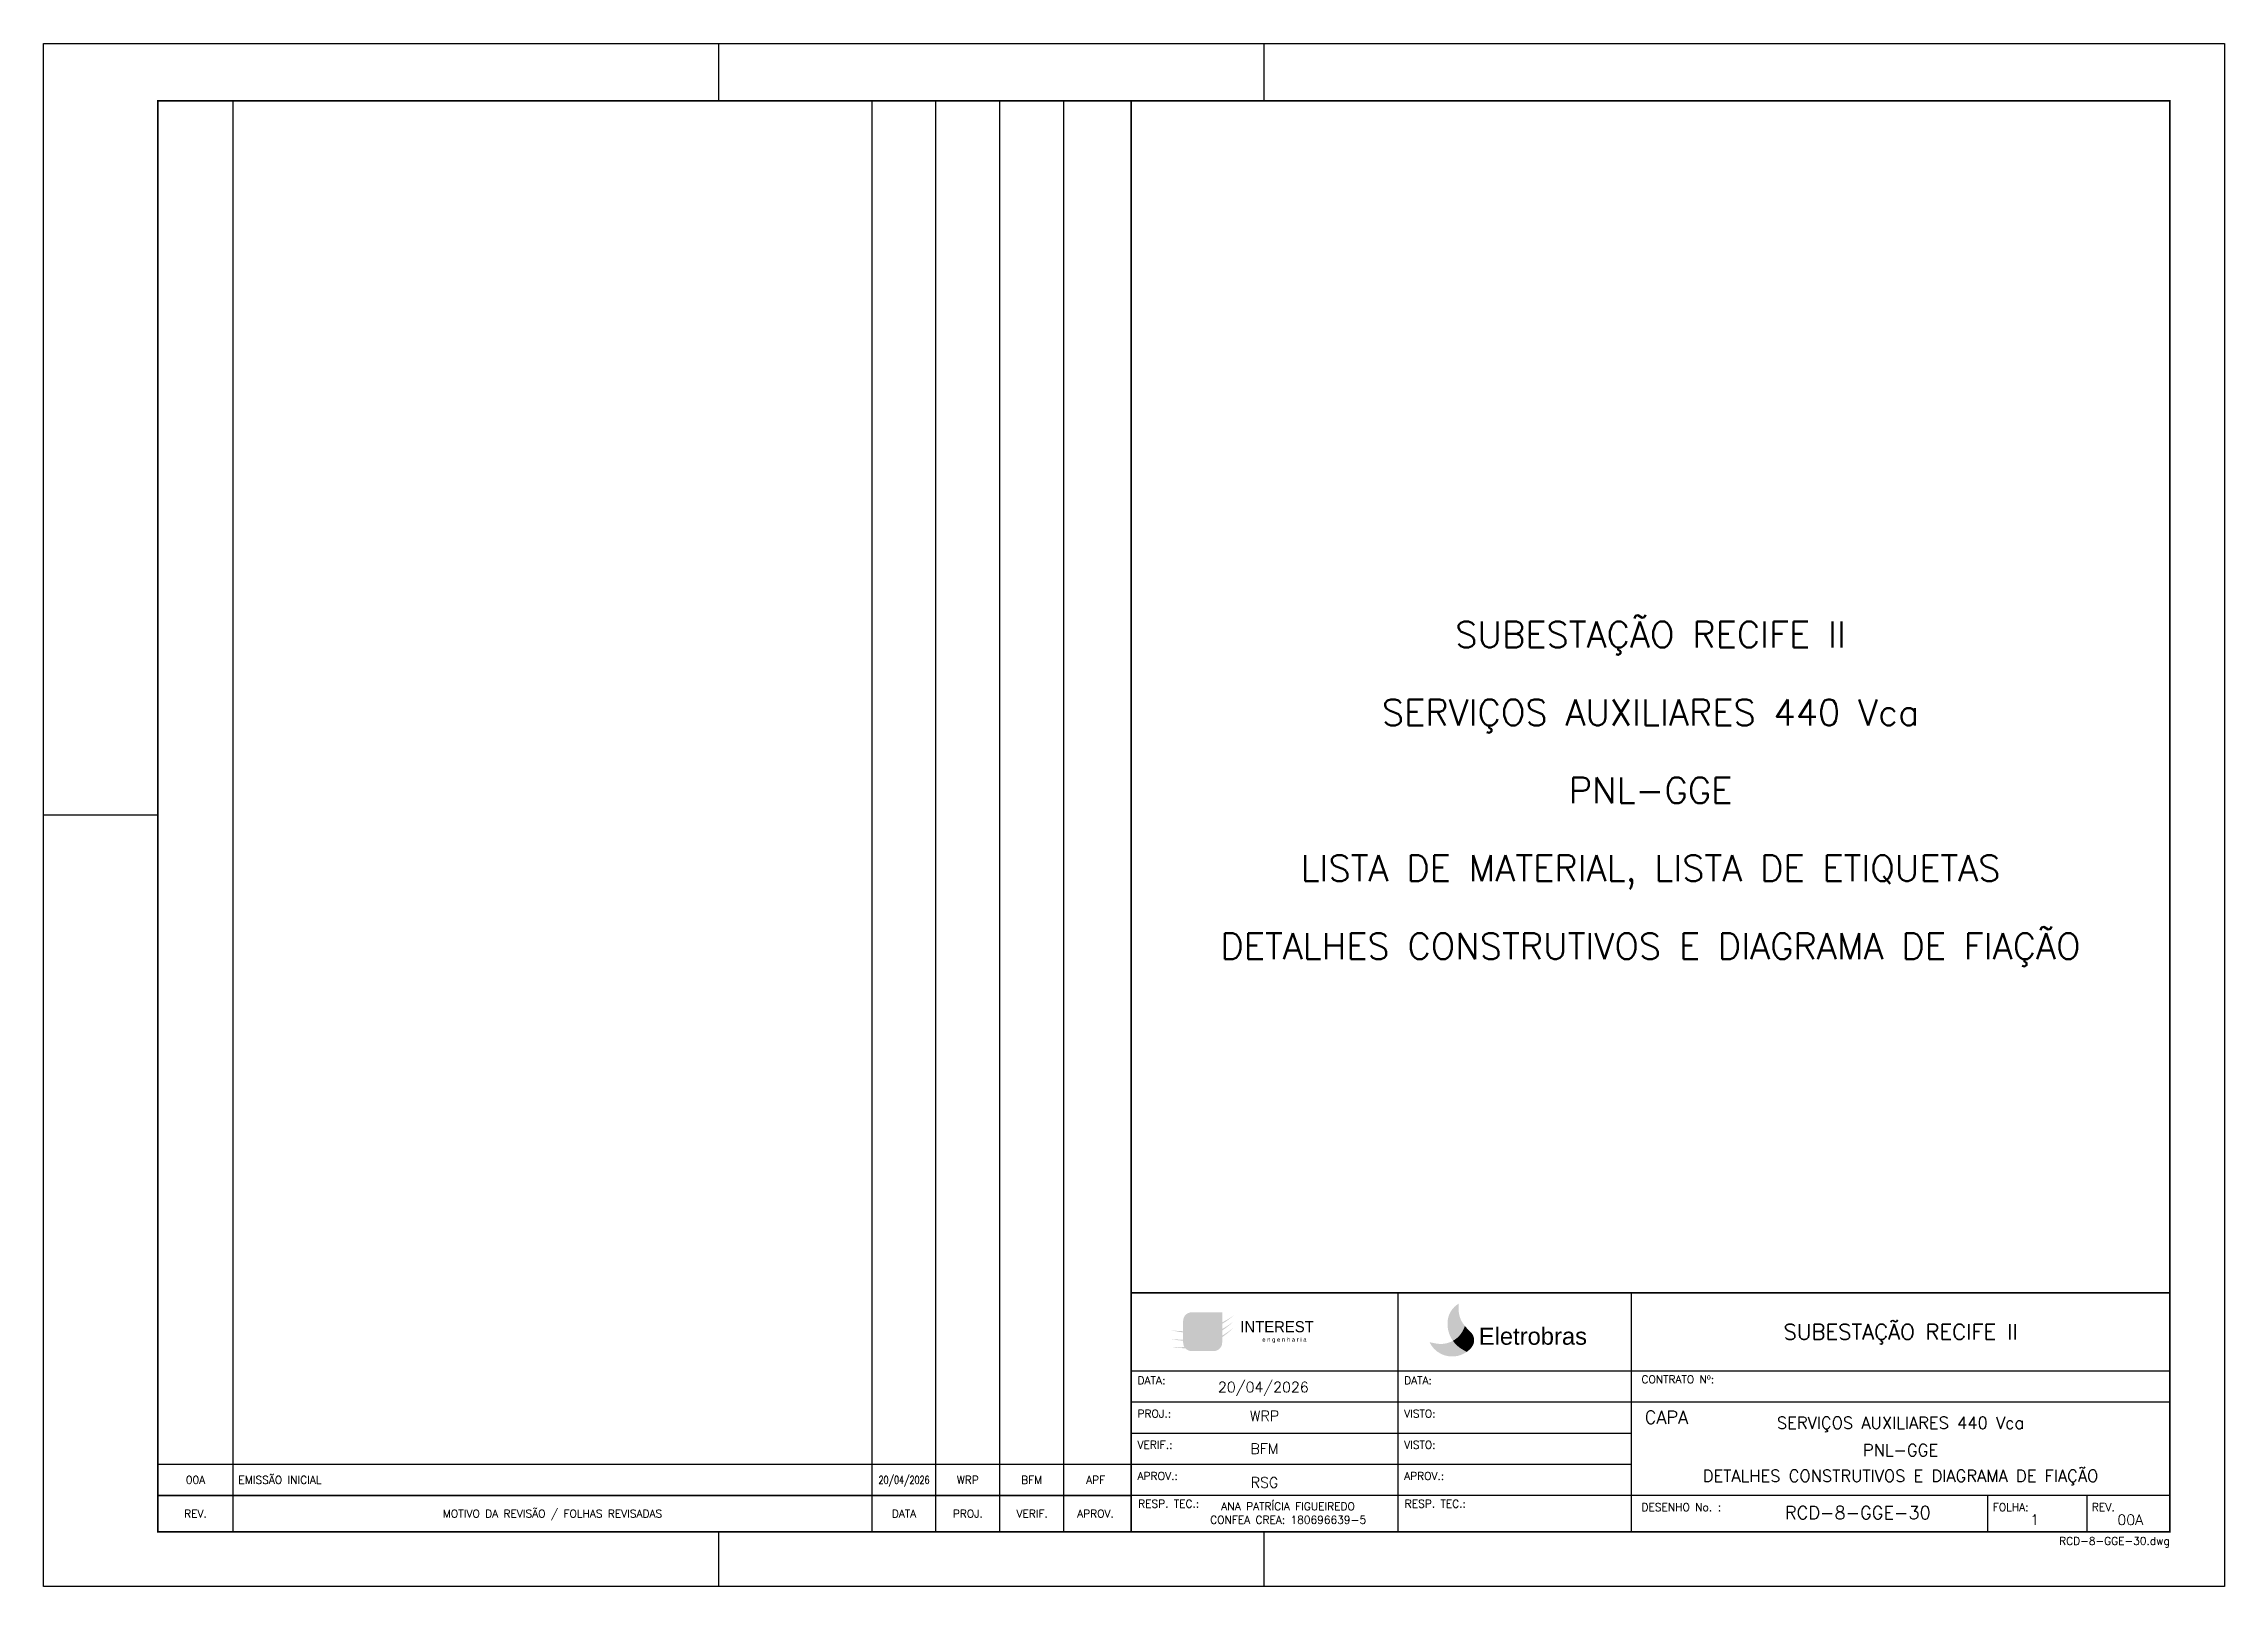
# Model space of a CAD drawing. Header units: millimetres. Extents: x 0 to 420, y 0 to 297.
import ezdxf
from ezdxf.enums import TextEntityAlignment as Align

# ---------------------------------------------------------------- set-up
doc = ezdxf.new("R2010")
doc.units = ezdxf.units.MM
doc.layers.add('1', color=7, linetype='Continuous')
doc.styles.add('Romans', font='romans.shx')
doc.styles.add('swis721ltexbt', font='swissel.ttf')
doc.styles.add('TÍTULO', font='bgothm.ttf')

# ---------------------------------------------------------------- blocks, each defined once
blk = doc.blocks.new('A$C5481322F')
at = {"layer": '1'}
h = blk.add_hatch(color=30, dxfattribs=at)
h.set_gradient(color1=(5, 5, 5), color2=(133, 133, 133), tint=1, name='SPHERICAL')
edge = h.paths.add_edge_path()
edge.add_arc((-15.25139679755011, 9.673077310067356), 12.83597686203685, 258.065647103654, 316.1711348147143, ccw=False)
edge.add_arc((-16.34181202184936, 13.21348342990245), 16.17472280395064, 264.4513555286467, 309.7854263897207)
edge = h.paths.add_edge_path()
edge.add_arc((-15.01341953677252, 11.11447527729638), 12.835976862037, 256.5523597027098, 314.65784741376996, ccw=False)
edge.add_arc((-16.00995665834057, 14.68244313310527), 16.17472280395063, 262.938068127703, 308.2721389887766)
edge = h.paths.add_edge_path()
edge.add_arc((-14.53115071399839, 12.68436696468734), 12.8359768620369, 254.0424989218203, 312.1479866328806, ccw=False)
edge.add_arc((-15.37048581370277, 16.29255175002663), 16.17472280395056, 260.4282073468137, 305.7622782078874)
h = blk.add_hatch(color=30, dxfattribs=at)
h.set_gradient(color1=(235, 63, 15), color2=(249, 106, 67), tint=1)
edge = h.paths.add_edge_path()
edge.add_arc((-14.02624884519923, 2.120080033611202), 1.63824035376465, 90, 180.0000000000008, ccw=False)
edge.add_line((-14.02624884519923, 3.758320387375761), (-8.147635208578436, 3.758320387375761))
edge.add_line((-8.147635208578095, 3.758320387375761), (-8.147635208578095, -2.064379236578361))
edge.add_arc((-9.78587556234288, -2.064379236578247), 1.638240353764697, -89.99999999999841, 7.958078640513122e-13, ccw=False)
edge.add_line((-9.78587556234288, -3.70261959034292), (-14.02624884519912, -3.70261959034292))
edge.add_arc((-14.02624884519901, -2.064379236578247), 1.638240353764685, 179.9999999999992, 269.99999999999835, ccw=False)
edge.add_line((-15.66448919896379, -2.064379236578247), (-15.66448919896379, 2.120080033611089))
at = {"layer": '1', "style": 'TÍTULO'}
blk.add_text('e n g e n h a r i a', height=0.8222418208671064, dxfattribs=at).set_placement((-0.4253623868828527, -1.909501593234268))
at = {"layer": '1', "insert": (-4.651303469067443, 2.060379940860003), "char_height": 2.137828734254477, "attachment_point": 1, "style": 'TÍTULO'}
blk.add_mtext_dynamic_manual_height_columns('INTEREST', width=22.41522282205233, gutter_width=5000, heights=[-2.137828734254477], dxfattribs=at)
blk = doc.blocks.new('A3_PADRÃO_ELB')
at = {"layer": '1'}
h = blk.add_hatch(color=52, dxfattribs=at)
h.dxf.hatch_style = 1
h.set_gradient(color1=(255, 255, 255), color2=(219, 219, 0), tint=1, name='CURVED')
h.paths.add_polyline_path([(272.5254470898707, 53.39867371834623), (272.542198287212, 54.43475199352758, 0.2374842745208784), (270.4147964700295, 51.17243372324663, 0.1839640754547736), (271.4205724406692, 47.27143845382886, 0.197761554642841), (273.720675391034, 50.1420528330076, -0.006765842908749096), (273.5305188418187, 50.38076358057367, -0.1704469911014208)])
h = blk.add_hatch(color=256, dxfattribs=at)
h.dxf.hatch_style = 1
h.set_gradient(color1=(4, 109, 154), color2=(106, 208, 251), rotation=100.00000000000003, one_color=1, tint=0.699999988079071, name='INVHEMISPHERICAL')
h.paths.add_polyline_path([(273.1452413165879, 45.67856222811895, -0.1048381939187001), (271.4205724406692, 47.27143845382886, -0.1773435074553258), (268.1366338972056, 46.76245946205961), (266.9137966343022, 47.00686770353275, 0.3251477335083075), (271.8889016453812, 44.29181127996924, 0.120760907917335), (274.0615224476841, 45.13331922564464)])
at = {"layer": '1', "true_color": 0x00a800}
h = blk.add_hatch(color=94, dxfattribs=at)
h.dxf.hatch_style = 1
h.paths.add_polyline_path([(274.8036096626946, 48.99401268690633, -0.03502881821197043), (273.720675391034, 50.1420528330076, -0.197761554642841), (271.4205724406692, 47.27143845382886, 0.1048381939187006), (273.1452413165879, 45.67856222811895), (274.0615224476841, 45.13331922564464, 0.06424220193402479), (274.9878727857775, 45.97610260361614, 0.4024724162321053)])
at = {"color": 7}
for p, q in [((129.9999999999999, 296.9999999999999), (129.9999999999999, 286)), ((234.9999999999999, 296.9999999999999), (234.9999999999999, 286)), ((0, 148.5), (22, 148.5)), ((130.0000000000001, 10.5), (130.0000000000001, 0)), ((235.0000000000001, 10.5), (235.0000000000001, 0))]:
    blk.add_line(p, q, dxfattribs=at)
blk.add_lwpolyline([(0, 0), (0, 296.9999999999999), (419.9999999999999, 296.9999999999999), (419.9999999999999, 0)], close=True, dxfattribs=at)
at = {"color": 5, "const_width": 0.3}
blk.add_lwpolyline([(22, 286), (409.5, 286), (409.5, 10.5), (22, 10.5)], close=True, dxfattribs=at)
at = {"layer": '1', "color": 7, "linetype": 'Continuous'}
for p, q in [((36.5, 10.49999999999994), (36.5, 285.9999999999999)), ((159.5624, 10.49999999999994), (159.5624, 285.9999999999999)), ((171.8624, 10.49999999999994), (171.8624, 285.9999999999999)), ((184.1623999999999, 10.49999999999994), (184.1623999999999, 285.9999999999999)), ((196.4623999999999, 10.49999999999994), (196.4623999999999, 285.9999999999999)), ((260.8022959460368, 56.49999999999994), (260.8022959460368, 10.5)), ((305.7537444055342, 56.49999999999994), (305.7537444055342, 10.5)), ((305.7537444055342, 56.49999999999994), (305.7537444055342, 10.5)), ((305.7537444055342, 56.49999999999994), (305.7537444055342, 10.5)), ((305.7537444055342, 56.49999999999994), (305.7537444055342, 10.5)), ((305.7537444055342, 56.49999999999994), (305.7537444055342, 10.5)), ((305.7537444055342, 56.49999999999994), (305.7537444055342, 10.5)), ((305.7537444055342, 56.49999999999994), (305.7537444055342, 10.5)), ((305.7537444055342, 56.49999999999994), (305.7537444055342, 10.5)), ((305.7537444055342, 56.49999999999994), (305.7537444055342, 10.5)), ((305.7537444055342, 56.49999999999994), (305.7537444055342, 10.5)), ((305.7537444055342, 56.49999999999994), (305.7537444055342, 10.5)), ((305.7537444055342, 56.49999999999994), (305.7537444055342, 10.5)), ((305.7537444055342, 56.49999999999994), (305.7537444055342, 10.5)), ((305.7537444055342, 56.49999999999994), (305.7537444055342, 10.5)), ((305.7537444055342, 56.49999999999994), (305.7537444055342, 10.5)), ((305.7537444055342, 56.49999999999994), (305.7537444055342, 10.5)), ((305.7537444055342, 56.49999999999994), (305.7537444055342, 10.5)), ((305.7537444055342, 56.49999999999994), (305.7537444055342, 10.5)), ((305.7537444055342, 56.49999999999994), (305.7537444055342, 10.5)), ((305.7537444055342, 56.49999999999994), (305.7537444055342, 10.5)), ((305.7537444055342, 56.49999999999994), (305.7537444055342, 10.5)), ((305.7537444055342, 56.49999999999994), (305.7537444055342, 10.5)), ((305.7537444055342, 56.49999999999994), (305.7537444055342, 10.5)), ((305.7537444055342, 56.49999999999994), (305.7537444055342, 10.5)), ((305.7537444055342, 56.49999999999994), (305.7537444055342, 10.5)), ((305.7537444055342, 56.49999999999994), (305.7537444055342, 10.5)), ((305.7537444055342, 56.49999999999994), (305.7537444055342, 10.5)), ((305.7537444055342, 56.49999999999994), (305.7537444055342, 10.5)), ((305.7537444055342, 56.49999999999994), (305.7537444055342, 10.5)), ((305.7537444055342, 56.49999999999994), (305.7537444055342, 10.5)), ((305.7537444055342, 56.49999999999994), (305.7537444055342, 10.5)), ((305.7537444055342, 56.49999999999994), (305.7537444055342, 10.5)), ((305.7537444055342, 56.49999999999994), (305.7537444055342, 10.5)), ((305.7537444055342, 56.49999999999994), (305.7537444055342, 10.5)), ((305.7537444055342, 56.49999999999994), (305.7537444055342, 10.5)), ((305.7537444055342, 56.49999999999994), (305.7537444055342, 10.5)), ((305.7537444055342, 56.49999999999994), (305.7537444055342, 10.5)), ((305.7537444055342, 56.49999999999994), (305.7537444055342, 10.5)), ((305.7537444055342, 56.49999999999994), (305.7537444055342, 10.5)), ((305.7537444055342, 56.49999999999994), (305.7537444055342, 10.5)), ((305.7537444055342, 56.49999999999994), (305.7537444055342, 10.5)), ((305.7537444055342, 56.49999999999994), (305.7537444055342, 10.5)), ((305.7537444055342, 56.49999999999994), (305.7537444055342, 10.5)), ((305.7537444055342, 56.49999999999994), (305.7537444055342, 10.5)), ((305.7537444055342, 56.49999999999994), (305.7537444055342, 10.5)), ((209.4623999999999, 41.49999999999994), (305.7537444055342, 41.49999999999994)), ((209.4623999999999, 41.49999999999994), (305.7537444055342, 41.49999999999994)), ((305.7537444055342, 41.49999999999994), (409.4999999999995, 41.49999999999994)), ((209.4623999999999, 35.49999999999994), (305.7537444055342, 35.49999999999994)), ((209.4623999999999, 35.49999999999994), (409.5, 35.49999999999994)), ((209.4623999999999, 29.49999999999994), (305.7537444055342, 29.49999999999994)), ((21.99999999999989, 23.49999999999994), (305.7537444055341, 23.49999999999994)), ((374.3731073553345, 17.49999999999994), (374.3731073553345, 10.49999999999994)), ((393.5, 17.49999999999994), (393.5, 10.49999999999994))]:
    blk.add_line(p, q, dxfattribs=at)
at = {"layer": '1'}
blk.add_line((260.7058288330732, 41.49077969905045), (267.1452776689016, 41.49077969905045), dxfattribs=at)
at = {"layer": '1', "linetype": 'Continuous'}
blk.add_line((409.5, 17.49999999999994), (209.4623999999999, 17.49999999999994), dxfattribs=at)
at = {"layer": '1', "color": 5, "linetype": 'Continuous', "const_width": 0.3}
for points in [[(209.4623999999999, 285.9999999999999), (209.4623999999999, 10.49999999999994)], [(209.4623999999999, 56.49999999999994), (409.5, 56.49999999999994)], [(209.4623999999999, 17.49999999999994), (22, 17.49999999999994)]]:
    blk.add_lwpolyline(points, dxfattribs=at)
at = {"layer": '1'}
blk.add_blockref('A$C5481322F', (235.1323479730183, 48.99999999999994), dxfattribs=at)
at = {"insert": (409.5, 7.5), "char_height": 1.5, "attachment_point": 9, "style": 'Romans'}
blk.add_mtext('RCD-8-GGE-30.dwg', dxfattribs=at)
at = {"layer": '1', "color": 102, "style": 'swis721ltexbt'}
blk.add_text('Eletrobras', height=3.276000000000002, dxfattribs=at).set_placement((276.3920423326668, 46.51974523760481))
at = {"layer": '1', "color": 7, "linetype": 'Continuous', "style": 'Romans'}
for s, height, p in [('DATA:', 1.5, (210.6999999999998, 38.89999999999992)), ('DATA:', 1.5, (262.0398959460367, 38.89999999999992)), ('CONTRATO Nº:', 1.5, (307.7480514212306, 39.11251245482396)), ('PROJ.:', 1.5, (210.6999999999998, 32.49999999999994)), ('VISTO:', 1.5, (262.0398959460367, 32.49999999999994)), ('CAPA', 2.5, (308.3537444055341, 31.30545444052285)), ('VERIF.:', 1.5, (210.6999999999998, 26.49999999999994)), ('VISTO:', 1.5, (262.0398959460367, 26.49999999999994)), ('APROV.:', 1.5, (210.6999999999998, 20.49999999999994)), ('APROV.:', 1.5, (262.0398959460367, 20.49999999999994)), ('RESP. TEC.:', 1.5, (210.7872785471887, 15.1465332987205)), ('RESP. TEC.:', 1.5, (262.1271744932257, 15.1465332987205)), ('DESENHO No. :', 1.5, (307.7537444055342, 14.49999999999994)), ('FOLHA:', 1.5, (375.3731073553345, 14.49999999999994)), ('REV.', 1.5, (394.5, 14.49999999999994))]:
    blk.add_text(s, height=height, dxfattribs=at).set_placement(p)
for s, p in [('REV.', (29.25, 13.99999999999994)), ('MOTIVO DA REVISÃO / FOLHAS REVISADAS', (98.03120000000001, 13.99999999999994)), ('DATA', (165.7124, 13.99999999999989)), ('PROJ.', (178.0124, 14)), ('VERIF.', (190.3920481905044, 13.99999999999994)), ('APROV.', (202.6123999999999, 13.99999999999989)), ('CONFEA CREA: 180696639-5', (239.6740485815795, 12.81260794630617)), ('ANA PATRÍCIA FIGUEIREDO', (239.6740485815795, 15.4194325651261))]:
    blk.add_text(s, height=1.5, dxfattribs=at).set_placement(p, align=Align.MIDDLE_CENTER)
for tag, height, p in [('SUBESTACAO1', 5, (309.4811999999999, 198.2499999999999)), ('SETOR', 5, (309.4811999999999, 183.25)), ('VAO', 5, (309.4811999999999, 168.25)), ('NOME_DESCRICAO_CADERNO1', 5, (309.4811999999999, 153.25)), ('NOME_DESCRICAO_CADERNO2', 5, (309.4811999999999, 138.2499999999999)), ('NOME_DESCRICAO_CADERNO3', 5, (309.4811999999999, 123.2499999999999)), ('SUBESTACAO2', 3, (357.6268722027669, 48.99999999999994)), ('DATA_INT', 2, (234.9148195190467, 38.35498103068545)), ('ELAB_INT', 2, (235.1323479730186, 32.79999999999995)), ('TITULO1', 2.3, (357.626872202767, 31.48540363727017)), ('VERIF_INT', 2, (235.1323479730186, 26.49999999999994)), ('TITULO2', 2.3, (357.6268722027671, 26.23218806051239)), ('REV0', 1.5, (29.25, 20.49999999999994)), ('ELAB0', 1.5, (178.0124, 20.5)), ('VERIF0', 1.5, (190.3123999999999, 20.49999999999994)), ('APROV0', 1.5, (202.6124000000001, 20.49999999999989)), ('TITULO3', 2.3, (357.6268722027671, 21.26293084876175)), ('APROV_INT', 2, (235.1323479730186, 19.99999999999994))]:
    blk.add_attdef(tag, text='', height=height, dxfattribs=at).set_placement(p, align=Align.MIDDLE_CENTER)
blk.add_attdef('DESC0', text='', height=1.5, dxfattribs=at).set_placement((37.5, 20.49999999999994), align=Align.MIDDLE_LEFT)
at = {"layer": '1', "color": 7, "linetype": 'Continuous', "style": 'Romans', "width": 0.75}
blk.add_attdef('DATA0', text='', height=1.5, dxfattribs=at).set_placement((165.7124, 20.49999999999989), align=Align.MIDDLE_CENTER)
at = {"layer": '1', "lineweight": -3, "style": 'Romans'}
blk.add_attdef('DESENHO_NUM', text='', height=2.5, dxfattribs=at).set_placement((349.4098564212968, 14.19310103160961), align=Align.MIDDLE_CENTER)
at = {"layer": '1', "color": 7, "lineweight": -3, "style": 'Romans'}
for tag, p in [('FL', (383.4549680917071, 12.81760492851993)), ('REV', (401.8720942482025, 12.81760492851993))]:
    blk.add_attdef(tag, text='', height=2, dxfattribs=at).set_placement(p, align=Align.MIDDLE_CENTER)
blk = doc.blocks.new('Revisao_Capa0')
at = {"color": 7, "linetype": 'Continuous', "style": 'Romans'}
for tag, p in [('REV0', (29.25, 20.49999999999994)), ('ELAB0', (178.0124, 20.5)), ('VERIF0', (190.3123999999999, 20.49999999999994)), ('APROV0', (202.6124000000001, 20.49999999999989))]:
    blk.add_attdef(tag, text='', height=1.5, dxfattribs=at).set_placement(p, align=Align.MIDDLE_CENTER)
blk.add_attdef('DESC0', text='', height=1.5, dxfattribs=at).set_placement((37.5, 20.49999999999994), align=Align.MIDDLE_LEFT)
at = {"color": 7, "linetype": 'Continuous', "style": 'Romans', "width": 0.75}
blk.add_attdef('DATA0', text='', height=1.5, dxfattribs=at).set_placement((165.7124, 20.49999999999989), align=Align.MIDDLE_CENTER)

msp = doc.modelspace()

# ---------------------------------------------------------------- block references
ref = msp.add_blockref('A3_PADRÃO_ELB', (0, 0))
ref.add_attrib('SETOR', 'SUBESTAÇÃO RECIFE II', dxfattribs={"layer": '1', "color": 7, "linetype": 'Continuous', "height": 5, "style": 'Romans'}).set_placement((309.4811999999999, 183.25), align=Align.MIDDLE_CENTER)
ref.add_attrib('DESENHO_NUM', 'RCD-8-GGE-30', dxfattribs={"layer": '1', "lineweight": -3, "height": 2.5, "style": 'Romans'}).set_placement((349.4098564212968, 14.19310103160961), align=Align.MIDDLE_CENTER)
ref.add_attrib('VAO', 'SERVIÇOS AUXILIARES 440 Vca', dxfattribs={"layer": '1', "color": 7, "linetype": 'Continuous', "height": 5, "style": 'Romans'}).set_placement((309.4811999999999, 168.25), align=Align.MIDDLE_CENTER)
ref.add_attrib('DATA_INT', '20/04/2026', dxfattribs={"layer": '1', "color": 7, "linetype": 'Continuous', "height": 2, "style": 'Romans'}).set_placement((234.9148195190467, 38.35498103068545), align=Align.MIDDLE_CENTER)
ref.add_attrib('ELAB_INT', 'WRP', dxfattribs={"layer": '1', "color": 7, "linetype": 'Continuous', "height": 2, "style": 'Romans'}).set_placement((235.1323479730186, 32.79999999999995), align=Align.MIDDLE_CENTER)
ref.add_attrib('VERIF_INT', 'BFM', dxfattribs={"layer": '1', "color": 7, "linetype": 'Continuous', "height": 2, "style": 'Romans'}).set_placement((235.1323479730186, 26.49999999999994), align=Align.MIDDLE_CENTER)
ref.add_attrib('APROV_INT', 'RSG', dxfattribs={"layer": '1', "color": 7, "linetype": 'Continuous', "height": 2, "style": 'Romans'}).set_placement((235.1323479730186, 19.99999999999994), align=Align.MIDDLE_CENTER)
ref.add_attrib('SUBESTACAO2', 'SUBESTAÇÃO RECIFE II', dxfattribs={"layer": '1', "color": 7, "linetype": 'Continuous', "height": 3, "style": 'Romans'}).set_placement((357.6268722027669, 48.99999999999994), align=Align.MIDDLE_CENTER)
ref.add_attrib('NOME_DESCRICAO_CADERNO1', 'PNL-GGE', dxfattribs={"layer": '1', "color": 7, "linetype": 'Continuous', "height": 5, "style": 'Romans'}).set_placement((309.4811999999999, 153.25), align=Align.MIDDLE_CENTER)
ref.add_attrib('NOME_DESCRICAO_CADERNO2', 'LISTA DE MATERIAL, LISTA DE ETIQUETAS', dxfattribs={"layer": '1', "color": 7, "linetype": 'Continuous', "height": 5, "style": 'Romans'}).set_placement((309.4811999999999, 138.2499999999999), align=Align.MIDDLE_CENTER)
ref.add_attrib('TITULO1', 'SERVIÇOS AUXILIARES 440 Vca', dxfattribs={"layer": '1', "color": 7, "linetype": 'Continuous', "height": 2.3, "style": 'Romans'}).set_placement((357.626872202767, 31.48540363727017), align=Align.MIDDLE_CENTER)
ref.add_attrib('TITULO2', 'PNL-GGE', dxfattribs={"layer": '1', "color": 7, "linetype": 'Continuous', "height": 2.3, "style": 'Romans'}).set_placement((357.6268722027671, 26.23218806051239), align=Align.MIDDLE_CENTER)
ref.add_attrib('TITULO3', 'DETALHES CONSTRUTIVOS E DIAGRAMA DE FIAÇÃO', dxfattribs={"layer": '1', "color": 7, "linetype": 'Continuous', "height": 2.3, "style": 'Romans'}).set_placement((357.6268722027671, 21.26293084876175), align=Align.MIDDLE_CENTER)
ref.add_attrib('NOME_DESCRICAO_CADERNO3', 'DETALHES CONSTRUTIVOS E DIAGRAMA DE FIAÇÃO', dxfattribs={"layer": '1', "color": 7, "linetype": 'Continuous', "height": 5, "style": 'Romans'}).set_placement((309.4811999999999, 123.2499999999999), align=Align.MIDDLE_CENTER)
at = {"layer": '1'}
msp.add_blockref('Revisao_Capa0', (0, 0), dxfattribs=at).add_auto_attribs({'DATA0': '20/04/2026', 'REV0': '00A', 'ELAB0': 'WRP', 'VERIF0': 'BFM', 'APROV0': 'APF', 'DESC0': 'EMISSÃO INICIAL'})

# ---------------------------------------------------------------- texts
at = {"layer": '1', "color": 7, "lineweight": -3, "style": 'Romans'}
for s, p in [('1', (383.4549680917071, 12.81760492851993)), ('00A', (401.8720942482025, 12.81760492851993))]:
    msp.add_text(s, height=2, dxfattribs=at).set_placement(p, align=Align.MIDDLE_CENTER)

doc.saveas('drawing.dxf')
